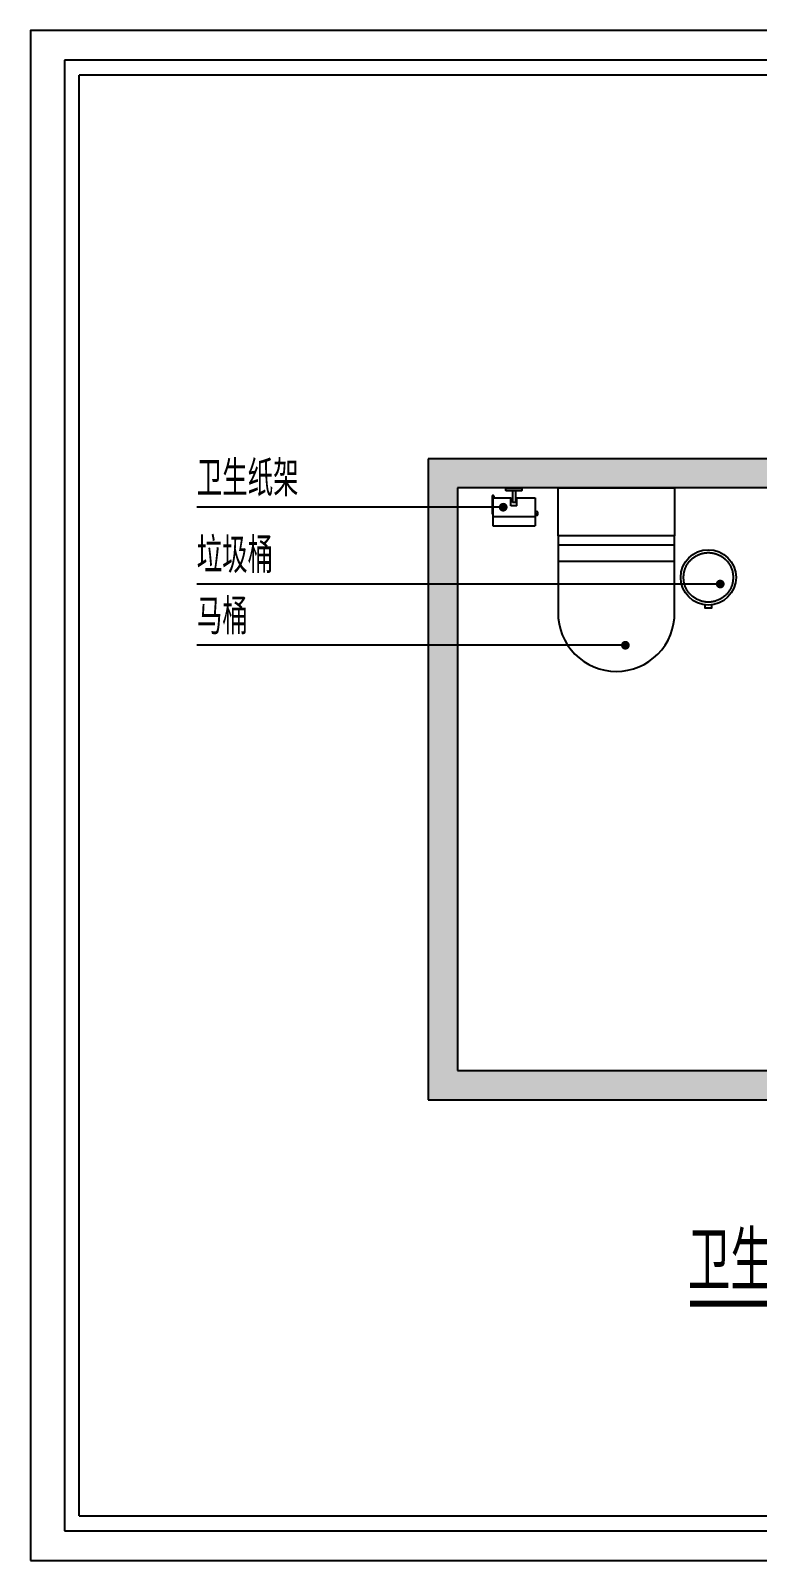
# Model space of a CAD drawing. Extents: x 23971 to 232415, y -48119 to 67869.
# Drawn here: x 199137 to 201632, y 16078 to 21328 of the extents above; entities that cross this region are included whole.
import ezdxf

# ---------------------------------------------------------------- set-up
doc = ezdxf.new("R2010")
doc.units = 0
doc.header["$LTSCALE"] = 1000
doc.header["$MEASUREMENT"] = 0
doc.linetypes.add('DASHED', pattern=[0.75, 0.5, -0.25])
for name, color, linetype in [('A-rc 混凝土墙', 255, 'Continuous'), ('A-WINDOW-门窗', 153, 'Continuous'), ('DIM_SYMB', 3, 'Continuous'), ('PM-家具', 146, 'Continuous'), ('PUB_DIM', 3, 'Continuous'), ('PUB_TEXT', 7, 'Continuous'), ('活动家具', 7, 'Continuous')]:
    doc.layers.add(name, color=color, linetype=linetype)
doc.styles.add('_TCH_DIM', font='SIMPLEX', dxfattribs={"bigfont": 'GBCBIG'})
doc.styles.get("Standard").update_dxf_attribs({"font": 'gbenor.shx', "bigfont": 'gbcbig.shx'})
doc.dimstyles.new('ISO-25', dxfattribs={"dimtxt": 2.5, "dimasz": 2.5, "dimexe": 1.25, "dimexo": 0.625, "dimtad": 1, "dimtxsty": 'Standard', "dimcen": 2.5, "dimadec": 0, "dimazin": 0, "dimtfac": 1, "dimtmove": 0, "dimatfit": 3, "dimfxl": 1, "dimarcsym": 0})

# ---------------------------------------------------------------- blocks, each defined once
blk = doc.blocks.new('25kuang')
at = {"color": 251}
for p, q in [((-180171.9, 33583.9), (-187379, 33583.9)), ((-187379, 33583.9), (-187379, 28537.2)), ((-187379, 28537.2), (-180171.9, 28537.2))]:
    blk.add_line(p, q, dxfattribs=at)
for p, q in [((-180222.7, 33533), (-187328.2, 33533)), ((-187328.2, 28588), (-187328.2, 33533)), ((-187328.2, 28588), (-180222.7, 28588))]:
    blk.add_line(p, q)
blk.add_lwpolyline([(-187495.2, 28435.5), (-180070.2, 28435.5), (-180070.2, 33685.5), (-187495.2, 33685.5)], close=True)
blk = doc.blocks.new('matong1')
at = {"color": 250, "linetype": 'DASHED', "ltscale": 2}
blk.add_line((-160656.7, -26288.4), (-160256.7, -26288.4), dxfattribs=at)
blk.add_line((-160256.7, -26343.1), (-160656.7, -26343.1))
blk.add_lwpolyline([(-160656.7, -26113.2, -0.418231), (-160456.7, -25910.4, -0.418231), (-160256.7, -26113.2), (-160256.7, -26376), (-160656.7, -26376), (-160656.7, -26113.2)], format="xyb")
blk.add_lwpolyline([(-160656.7, -26540.4), (-160256.7, -26540.4), (-160256.7, -26376), (-160656.7, -26376)], close=True)
blk = doc.blocks.new('lajitong')
at = {"layer": 'A-WINDOW-门窗', "color": 250, "linetype": 'DASHED', "ltscale": 2}
blk.add_circle((-145482.4, -22437.2), 85, dxfattribs=at)
at = {"layer": 'PM-家具'}
blk.add_lwpolyline([(-145494.3, -22531.5), (-145494.3, -22541.7), (-145470.5, -22541.7), (-145470.5, -22531.5)], dxfattribs=at)
blk.add_circle((-145482.4, -22437.2), 95, dxfattribs=at)

msp = doc.modelspace()

# ---------------------------------------------------------------- hatches: boundary and pattern name
at = {"layer": '活动家具'}
h = msp.add_hatch(dxfattribs=at)
h.set_pattern_fill('钢筋混凝土', color=251, scale=10, angle=180)
h.set_pattern_definition([(225, (328788.128, 49020.184), (17.6776695, -17.6776695), []), (230, (328788.13, 49020.184), (-71.726018, 6.275213), [7.5, -82.5]), (175, (328788.13, 49020.184), (13.875133, -75.219213), [6, -66]), (280.4514, (328782.15, 49020.71), (-57.850938, -68.943954), [6.37402, -70.11421]), (226.1842, (328788.13, 49000.18), (-106.724105, 16.5519), [11.25, -123.75]), (276.6356, (328779.23, 49001.56), (-93.46627, -97.41179), [9.56103, -105.1713]), (171.1842, (328788.13, 49000.18), (-93.46619, -97.41186), [9, -99]), (201, (328778.13, 49005.184), (-59.690705, 40.26189), [7.5, -82.5]), (146, (328778.13, 49005.184), (-24.331533, -72.515005), [6, -66]), (251.4514, (328773.154, 49008.54), (-84.022263, -32.25305), [6.37402, -70.11421]), (217.5, (328788.128, 49020.184), (-1.2159855, -33.2893854), [0, -65.2, 0, -67, 0, -66.25]), (187.5, (328788.128, 49020.184), (-26.306954, -39.441171), [0, -38.2, 0, -63.7, 0, -25.25]), (147.5, (328810.428, 49020.184), (-53.3822436, 2.255487), [0, -25, 0, -78, 0, -103.5]), (137.5, (328820.43, 49020.184), (-58.318617, -10.010498), [0, -32.5, 0, -51.8, 0, -73.5])])
h.paths.add_polyline_path([(202101.8, 17759.2), (200601.8, 17759.2), (200601.8, 19759.2), (204101.8, 19759.2), (204101.8, 17759.2), (203201.8, 17759.2), (203201.8, 17759.2), (203101.8, 17759.2), (203001.8, 17759.2), (203001.8, 17659.2), (204201.8, 17659.2), (204201.8, 19859.2), (200501.8, 19859.2), (200501.8, 17659.2), (202101.8, 17659.2)])

# ---------------------------------------------------------------- linework, layer by layer
at = {"layer": 'A-rc 混凝土墙'}
for p, q in [((204201.8, 19859.2), (200501.8, 19859.2)), ((200501.8, 19859.2), (200501.8, 17659.2)), ((204101.8, 19759.2), (200601.8, 19759.2)), ((200601.8, 19759.2), (200601.8, 17759.2)), ((200601.8, 17759.2), (202101.8, 17759.2)), ((200501.8, 17659.2), (202101.8, 17659.2))]:
    msp.add_line(p, q, dxfattribs=at)
at = {"layer": 'A-WINDOW-门窗', "color": 250, "linetype": 'DASHED', "ltscale": 2}
msp.add_line((200868.2, 19659.3), (200723.2, 19659.3), dxfattribs=at)
at = {"layer": 'DIM_SYMB', "const_width": 21}
msp.add_lwpolyline([(201400.6, 16959.7), (203351.9, 16959.7)], dxfattribs=at)
at = {"layer": 'PM-家具'}
for p, q in [((200768.2, 19751.2), (200823.2, 19751.2)), ((200790.7, 19749.2), (200790.7, 19709.2)), ((200800.7, 19749.2), (200800.7, 19709.2)), ((200721.1, 19730.2), (200721.1, 19673.1)), ((200723.2, 19725.3), (200723.2, 19629.3)), ((200723.2, 19725.3), (200785.7, 19725.3)), ((200727.1, 19730.2), (200727.1, 19725.3)), ((200785.7, 19697.8), (200785.7, 19725.3)), ((200790.7, 19722.3), (200785.7, 19722.3)), ((200790.7, 19716.3), (200785.7, 19716.3)), ((200805.7, 19697.8), (200785.7, 19697.8)), ((200800.7, 19709.2), (200790.7, 19709.2)), ((200805.7, 19722.3), (200800.7, 19722.3)), ((200805.7, 19716.3), (200800.7, 19716.3)), ((200805.7, 19697.8), (200805.7, 19725.3)), ((200805.7, 19725.3), (200868.2, 19725.3)), ((200868.2, 19725.3), (200868.2, 19629.3)), ((200868.2, 19678.1), (200873.2, 19678.1)), ((200869.2, 19672.1), (200868.2, 19672.1)), ((200872.2, 19667.8), (200872.2, 19669.1)), ((200878.2, 19667.8), (200878.2, 19673.1)), ((200723.2, 19629.3), (200868.2, 19629.3))]:
    msp.add_line(p, q, dxfattribs=at)
msp.add_lwpolyline([(200823.2, 19759.2), (200823.2, 19751.2, -0.414214), (200821.2, 19749.2), (200770.2, 19749.2, -0.414214), (200768.2, 19751.2), (200768.2, 19759.2)], format="xyb", close=True, dxfattribs=at)
for centre, radius, start, end in [((200724.1, 19730.2), 3, 0, 180), ((200724.1, 19673.1), 3, 180, 253.8987), ((200869.2, 19669.1), 3, 0, 90), ((200875.2, 19667.8), 3, 180, 0), ((200873.2, 19673.1), 5, 0, 90)]:
    msp.add_arc(centre, radius, start, end, dxfattribs=at)

# ---------------------------------------------------------------- block references
at = {"color": 146}
msp.add_blockref('25kuang', (386631.9, -12357.2), dxfattribs=at)
at = {"layer": 'PM-家具', "xscale": -1, "rotation": 180}
msp.add_blockref('matong1', (361604.2, -6781.2), dxfattribs=at)
at = {"layer": 'PM-家具', "color": 146}
msp.add_blockref('lajitong', (346945.7, 41889), dxfattribs=at)

# ---------------------------------------------------------------- texts
at = {"layer": 'PUB_TEXT', "style": '_TCH_DIM'}
for s, p in [('卫生纸架', (199706.8, 19730.5)), ('垃圾桶', (199706.8, 19466.9)), ('马桶', (199707.4, 19256.7))]:
    msp.add_text(s, height=121.53, dxfattribs=at).set_placement(p)
at = {"layer": 'PUB_TEXT'}
msp.add_text('卫生间一字型平面布置图-03', height=202.553, dxfattribs=at).set_placement((201392.9, 17004.6))

# ---------------------------------------------------------------- leaders
at = {"layer": 'PUB_DIM'}
for points in [[(200759, 19692.7), (199706.8, 19692.7)], [(201504, 19429.1), (199706.8, 19429.1)], [(201178.4, 19218.9), (199707.4, 19218.9)]]:
    msp.add_leader(points, dimstyle='ISO-25', override={"dimscale": 0, "dimasz": 120, "dimtad": 0, "dimldrblk": 'DotSmall', "dimfxl": 100, "dimfxlon": 1, "dimarcsym": 1}, dxfattribs=at)

doc.saveas('drawing.dxf')
